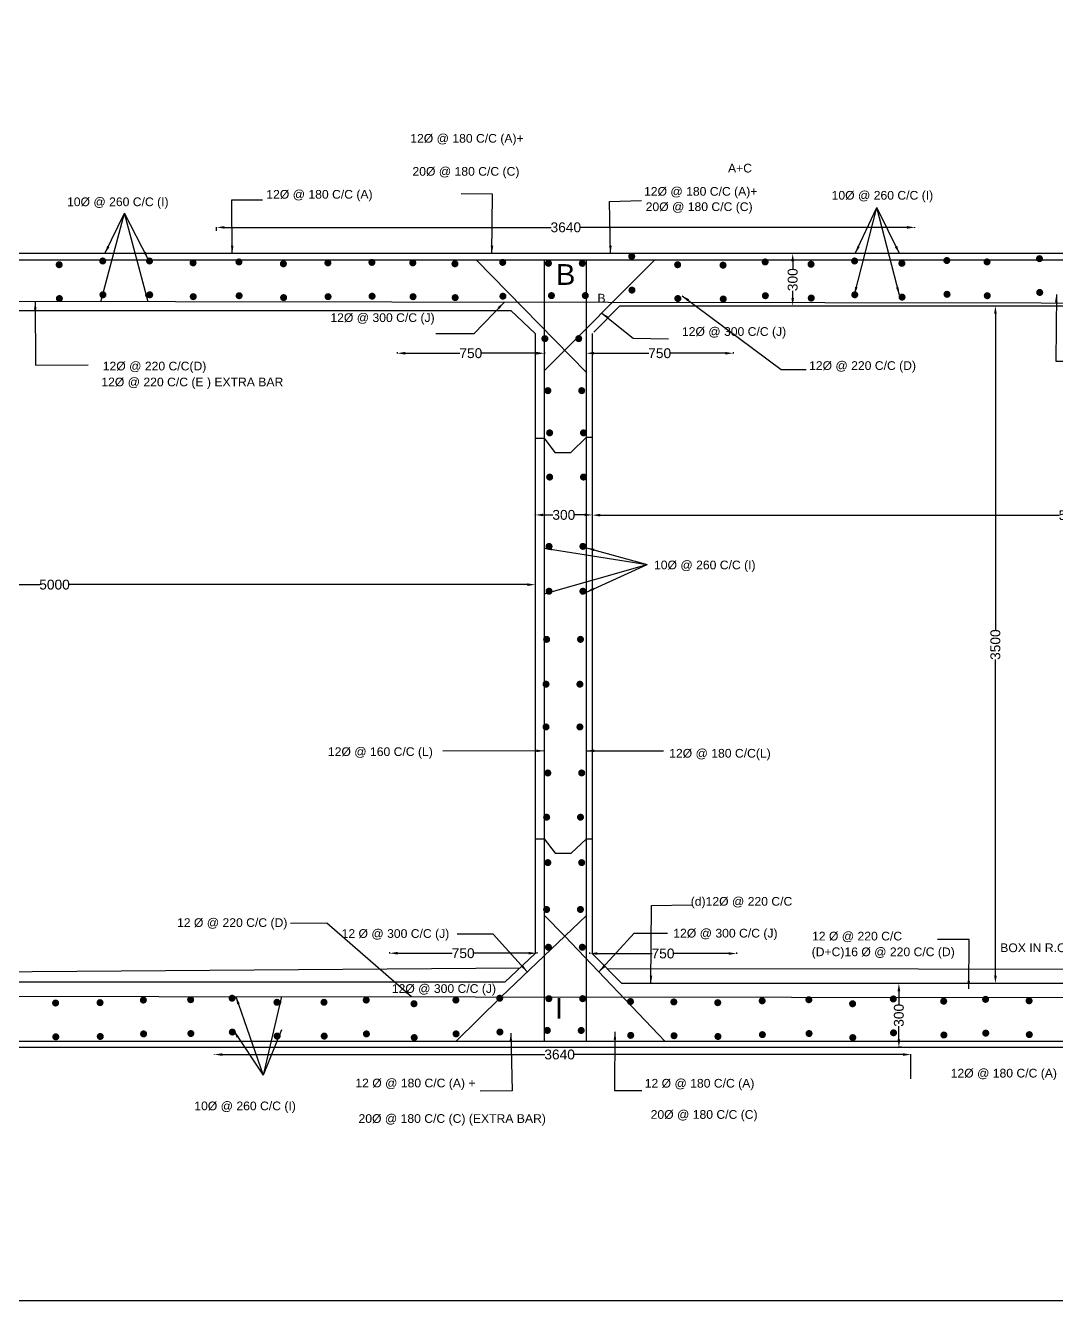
# Model space of a CAD drawing. Header units: metres. Extents: x 5124 to 2275406, y 2311 to 13259777.
# Drawn here: x 2252345 to 2257589, y 13246794 to 13253281 of the extents above; entities that cross this region are included whole.
import ezdxf

# ---------------------------------------------------------------- set-up
doc = ezdxf.new("R2010")
doc.units = ezdxf.units.M
doc.header["$MEASUREMENT"] = 0
doc.layers.add('TEXT', color=7, linetype='Continuous')
doc.styles.get("Standard").update_dxf_attribs({"font": 'arial.ttf'})
doc.dimstyles.new('ISO-25', dxfattribs={"dimtxt": 50, "dimasz": 40, "dimexe": 1.25, "dimexo": 0.625, "dimtad": 0, "dimlfac": 100, "dimtxsty": 'Standard', "dimcen": 0, "dimadec": 0, "dimazin": 0, "dimtfac": 1, "dimtmove": 0, "dimatfit": 3, "dimfxl": 1, "dimarcsym": 0})

# ---------------------------------------------------------------- blocks, each defined once
blk = doc.blocks.new('*D59')
at = {"color": 0, "lineweight": -2, "transparency": 16777216}
for p, q in [((2255197.1, 13251618.9), (2255197.1, 13251612.2)), ((2255237.1, 13251613.5), (2255515.4, 13251613.5)), ((2255904.8, 13251613.5), (2255626.5, 13251613.5)), ((2255944.8, 13251618.9), (2255944.8, 13251612.2))]:
    blk.add_line(p, q, dxfattribs=at)
at = {"color": 0, "transparency": 16777216}
for points in [[(2255237.1, 13251620.2), (2255237.1, 13251606.8), (2255197.1, 13251613.5)], [(2255904.8, 13251620.2), (2255904.8, 13251606.8), (2255944.8, 13251613.5)]]:
    blk.add_solid(points, dxfattribs=at)
at = {"layer": 'Defpoints', "color": 0, "transparency": 16777216}
for p in [(2255197.1, 13251619.5), (2255197.1, 13251613.5), (2255944.8, 13251619.5)]:
    blk.add_point(p, dxfattribs=at)
at = {"color": 0, "transparency": 16777216, "insert": (2255570.9, 13251613.5), "char_height": 50, "attachment_point": 5}
blk.add_mtext('750', dxfattribs=at)
blk = doc.blocks.new('*D60')
at = {"color": 0, "lineweight": -2, "transparency": 16777216}
for p, q in [((2254236.6, 13251618.9), (2254236.6, 13251612.2)), ((2254276.6, 13251613.5), (2254554.9, 13251613.5)), ((2254944.3, 13251613.5), (2254666, 13251613.5)), ((2254984.3, 13251618.9), (2254984.3, 13251612.2))]:
    blk.add_line(p, q, dxfattribs=at)
at = {"color": 0, "transparency": 16777216}
for points in [[(2254276.6, 13251620.2), (2254276.6, 13251606.8), (2254236.6, 13251613.5)], [(2254944.3, 13251620.2), (2254944.3, 13251606.8), (2254984.3, 13251613.5)]]:
    blk.add_solid(points, dxfattribs=at)
at = {"layer": 'Defpoints', "color": 0, "transparency": 16777216}
for p in [(2254236.6, 13251619.5), (2254236.6, 13251613.5), (2254984.3, 13251619.5)]:
    blk.add_point(p, dxfattribs=at)
at = {"color": 0, "transparency": 16777216, "insert": (2254610.4, 13251613.5), "char_height": 50, "attachment_point": 5}
blk.add_mtext('750', dxfattribs=at)
blk = doc.blocks.new('*D63')
at = {"color": 0, "lineweight": -2, "transparency": 16777216}
for p, q in [((2254197.6, 13248565.9), (2254197.6, 13248559.2)), ((2254237.6, 13248560.5), (2254515.9, 13248560.5)), ((2254905.3, 13248560.5), (2254627, 13248560.5)), ((2254945.3, 13248565.9), (2254945.3, 13248559.2))]:
    blk.add_line(p, q, dxfattribs=at)
at = {"color": 0, "transparency": 16777216}
for points in [[(2254237.6, 13248567.2), (2254237.6, 13248553.8), (2254197.6, 13248560.5)], [(2254905.3, 13248567.2), (2254905.3, 13248553.8), (2254945.3, 13248560.5)]]:
    blk.add_solid(points, dxfattribs=at)
at = {"layer": 'Defpoints', "color": 0, "transparency": 16777216}
for p in [(2254197.6, 13248566.5), (2254197.6, 13248560.5), (2254945.3, 13248566.5)]:
    blk.add_point(p, dxfattribs=at)
at = {"color": 0, "transparency": 16777216, "insert": (2254571.4, 13248560.5), "char_height": 50, "attachment_point": 5}
blk.add_mtext('750', dxfattribs=at)
blk = doc.blocks.new('*D64')
at = {"color": 0, "lineweight": -2, "transparency": 16777216}
for p, q in [((2255214.1, 13248564.4), (2255214.1, 13248557.8)), ((2255254.1, 13248559), (2255532.4, 13248559)), ((2255921.8, 13248559), (2255643.5, 13248559)), ((2255961.8, 13248564.4), (2255961.8, 13248557.8))]:
    blk.add_line(p, q, dxfattribs=at)
at = {"color": 0, "transparency": 16777216}
for points in [[(2255254.1, 13248565.7), (2255254.1, 13248552.3), (2255214.1, 13248559)], [(2255921.8, 13248565.7), (2255921.8, 13248552.3), (2255961.8, 13248559)]]:
    blk.add_solid(points, dxfattribs=at)
at = {"layer": 'Defpoints', "color": 0, "transparency": 16777216}
for p in [(2255214.1, 13248565), (2255214.1, 13248559), (2255961.8, 13248565)]:
    blk.add_point(p, dxfattribs=at)
at = {"color": 0, "transparency": 16777216, "insert": (2255587.9, 13248559), "char_height": 50, "attachment_point": 5}
blk.add_mtext('750', dxfattribs=at)
blk = doc.blocks.new('*D70')
at = {"color": 0, "lineweight": -2, "transparency": 16777216}
for p, q in [((2253317.5, 13252236.1), (2253317.5, 13252255.2)), ((2253357.5, 13252254), (2255018.3, 13252254)), ((2256829.5, 13252254), (2255168.7, 13252254)), ((2256869.5, 13252251.6), (2256869.5, 13252255.2))]:
    blk.add_line(p, q, dxfattribs=at)
at = {"color": 0, "transparency": 16777216}
for points in [[(2253357.5, 13252260.7), (2253357.5, 13252247.3), (2253317.5, 13252254)], [(2256829.5, 13252260.7), (2256829.5, 13252247.3), (2256869.5, 13252254)]]:
    blk.add_solid(points, dxfattribs=at)
at = {"layer": 'Defpoints', "color": 0, "transparency": 16777216}
for p in [(2256869.5, 13252254), (2256869.5, 13252251), (2253317.5, 13252235.5)]:
    blk.add_point(p, dxfattribs=at)
at = {"color": 0, "transparency": 16777216, "insert": (2255093.5, 13252254), "char_height": 50, "attachment_point": 5}
blk.add_mtext('3640', dxfattribs=at)
blk = doc.blocks.new('*D79')
at = {"color": 0, "lineweight": -2, "transparency": 16777216}
for p, q in [((2253306.5, 13248044.6), (2253306.5, 13248046.2)), ((2253346.5, 13248045), (2254986.8, 13248045)), ((2256808.5, 13248045), (2255137.2, 13248045)), ((2256848.5, 13247921.6), (2256848.5, 13248046.2))]:
    blk.add_line(p, q, dxfattribs=at)
at = {"color": 0, "transparency": 16777216}
for points in [[(2253346.5, 13248051.7), (2253346.5, 13248038.3), (2253306.5, 13248045)], [(2256808.5, 13248051.7), (2256808.5, 13248038.3), (2256848.5, 13248045)]]:
    blk.add_solid(points, dxfattribs=at)
at = {"layer": 'Defpoints', "color": 0, "transparency": 16777216}
for p in [(2253306.5, 13248044), (2256848.5, 13248045), (2256848.5, 13247921)]:
    blk.add_point(p, dxfattribs=at)
at = {"color": 0, "transparency": 16777216, "insert": (2255062, 13248045), "char_height": 50, "attachment_point": 5}
blk.add_mtext('3640', dxfattribs=at)
blk = doc.blocks.new('*D80')
at = {"color": 0, "lineweight": -2, "transparency": 16777216}
for p, q in [((2256800.9, 13248407.2), (2256786.2, 13248407.2)), ((2256787.5, 13248367.2), (2256787.5, 13248300.3)), ((2256787.5, 13248122), (2256787.5, 13248188.8)), ((2256800.9, 13248082), (2256786.2, 13248082))]:
    blk.add_line(p, q, dxfattribs=at)
at = {"color": 0, "transparency": 16777216}
for points in [[(2256780.8, 13248367.2), (2256794.2, 13248367.2), (2256787.5, 13248407.2)], [(2256780.8, 13248122), (2256794.2, 13248122), (2256787.5, 13248082)]]:
    blk.add_solid(points, dxfattribs=at)
at = {"layer": 'Defpoints', "color": 0, "transparency": 16777216}
for p in [(2256787.5, 13248407.2), (2256801.5, 13248407.2), (2256801.5, 13248082)]:
    blk.add_point(p, dxfattribs=at)
at = {"color": 0, "transparency": 16777216, "insert": (2256787.5, 13248244.6), "char_height": 50, "attachment_point": 5, "rotation": 90}
blk.add_mtext('300', dxfattribs=at)
blk = doc.blocks.new('*D99')
at = {"color": 0, "lineweight": -2, "transparency": 16777216}
for p, q in [((2256246.9, 13252120.7), (2256246.2, 13252120.7)), ((2256247.5, 13252080.7), (2256247.5, 13252043.3)), ((2256247.5, 13251894.4), (2256247.5, 13251931.8)), ((2256246.9, 13251854.4), (2256246.2, 13251854.4))]:
    blk.add_line(p, q, dxfattribs=at)
at = {"color": 0, "transparency": 16777216}
for points in [[(2256240.8, 13252080.7), (2256254.2, 13252080.7), (2256247.5, 13252120.7)], [(2256240.8, 13251894.4), (2256254.2, 13251894.4), (2256247.5, 13251854.4)]]:
    blk.add_solid(points, dxfattribs=at)
at = {"layer": 'Defpoints', "color": 0, "transparency": 16777216}
for p in [(2256247.5, 13252120.7), (2256247.5, 13252120.7), (2256247.5, 13251854.4)]:
    blk.add_point(p, dxfattribs=at)
at = {"color": 0, "transparency": 16777216, "insert": (2256247.5, 13251987.6), "char_height": 50, "attachment_point": 5, "rotation": 90}
blk.add_mtext('300', dxfattribs=at)
blk = doc.blocks.new('*D101')
at = {"color": 0, "lineweight": -2, "transparency": 16777216}
for p, q in [((2255228.6, 13250790.1), (2255228.6, 13250790.8)), ((2255268.6, 13250789.5), (2257602.6, 13250789.5)), ((2260087.1, 13250789.5), (2257753, 13250789.5)), ((2260127.1, 13250790.1), (2260127.1, 13250790.8))]:
    blk.add_line(p, q, dxfattribs=at)
at = {"color": 0, "transparency": 16777216}
for points in [[(2255268.6, 13250796.2), (2255268.6, 13250782.8), (2255228.6, 13250789.5)], [(2260087.1, 13250796.2), (2260087.1, 13250782.8), (2260127.1, 13250789.5)]]:
    blk.add_solid(points, dxfattribs=at)
at = {"layer": 'Defpoints', "color": 0, "transparency": 16777216}
for p in [(2255228.6, 13250789.5), (2255228.6, 13250789.5), (2260127.1, 13250789.5)]:
    blk.add_point(p, dxfattribs=at)
at = {"color": 0, "transparency": 16777216, "insert": (2257677.8, 13250789.5), "char_height": 50, "attachment_point": 5}
blk.add_mtext('5000', dxfattribs=at)
blk = doc.blocks.new('*D102')
at = {"color": 0, "lineweight": -2, "transparency": 16777216}
for p, q in [((2254938.2, 13250790.1), (2254938.2, 13250792)), ((2254978.2, 13250790.8), (2255027.6, 13250790.8)), ((2255188.6, 13250790.8), (2255139.1, 13250790.8)), ((2255228.6, 13250790.1), (2255228.6, 13250792))]:
    blk.add_line(p, q, dxfattribs=at)
at = {"color": 0, "transparency": 16777216}
for points in [[(2254978.2, 13250797.4), (2254978.2, 13250784.1), (2254938.2, 13250790.8)], [(2255188.6, 13250797.4), (2255188.6, 13250784.1), (2255228.6, 13250790.8)]]:
    blk.add_solid(points, dxfattribs=at)
at = {"layer": 'Defpoints', "color": 0, "transparency": 16777216}
for p in [(2254938.2, 13250790.8), (2254938.2, 13250789.5), (2255228.6, 13250789.5)]:
    blk.add_point(p, dxfattribs=at)
at = {"color": 0, "transparency": 16777216, "insert": (2255083.4, 13250790.8), "char_height": 50, "attachment_point": 5}
blk.add_mtext('300', dxfattribs=at)
blk = doc.blocks.new('*D103')
at = {"color": 0, "lineweight": -2, "transparency": 16777216}
for p, q in [((2250047.8, 13250444.8), (2250047.8, 13250434.8)), ((2250087.8, 13250436), (2252417.8, 13250436)), ((2254898.2, 13250436), (2252568.2, 13250436)), ((2254938.2, 13250444.8), (2254938.2, 13250434.8))]:
    blk.add_line(p, q, dxfattribs=at)
at = {"color": 0, "transparency": 16777216}
for points in [[(2250087.8, 13250442.7), (2250087.8, 13250429.3), (2250047.8, 13250436)], [(2254898.2, 13250442.7), (2254898.2, 13250429.3), (2254938.2, 13250436)]]:
    blk.add_solid(points, dxfattribs=at)
at = {"layer": 'Defpoints', "color": 0, "transparency": 16777216}
for p in [(2250047.8, 13250445.4), (2254938.2, 13250445.4), (2254938.2, 13250436)]:
    blk.add_point(p, dxfattribs=at)
at = {"color": 0, "transparency": 16777216, "insert": (2252493, 13250436), "char_height": 50, "attachment_point": 5}
blk.add_mtext('5000', dxfattribs=at)
blk = doc.blocks.new('*D105')
at = {"color": 0, "lineweight": -2, "transparency": 16777216}
for p, q in [((2257278.5, 13251814.4), (2257278.5, 13250206)), ((2257279.1, 13251854.4), (2257279.8, 13251854.4)), ((2257278.5, 13248447.2), (2257278.5, 13250055.6)), ((2257279.1, 13248407.2), (2257279.8, 13248407.2))]:
    blk.add_line(p, q, dxfattribs=at)
at = {"color": 0, "transparency": 16777216}
for points in [[(2257271.9, 13251814.4), (2257285.2, 13251814.4), (2257278.5, 13251854.4)], [(2257271.9, 13248447.2), (2257285.2, 13248447.2), (2257278.5, 13248407.2)]]:
    blk.add_solid(points, dxfattribs=at)
at = {"layer": 'Defpoints', "color": 0, "transparency": 16777216}
for p in [(2257278.5, 13251854.4), (2257278.5, 13251854.4), (2257278.5, 13248407.2)]:
    blk.add_point(p, dxfattribs=at)
at = {"color": 0, "transparency": 16777216, "insert": (2257278.5, 13250130.8), "char_height": 50, "attachment_point": 5, "rotation": 90}
blk.add_mtext('3500', dxfattribs=at)

msp = doc.modelspace()

# ---------------------------------------------------------------- hatches: boundary and pattern name
h = msp.add_hatch(color=256)
edge = h.paths.add_edge_path()
edge.add_arc((2255428.86814, 13252106.77159), 18.02776, 0, 360)
h = msp.add_hatch(color=256)
edge = h.paths.add_edge_path()
edge.add_arc((2252516.70069, 13252063.89603), 18.02776, 0, 360)
h = msp.add_hatch(color=256)
edge = h.paths.add_edge_path()
edge.add_arc((2252738.13415, 13252082.91757), 18.02776, 0, 360)
h = msp.add_hatch(color=256)
edge = h.paths.add_edge_path()
edge.add_arc((2252976.23514, 13252082.91757), 18.02776, 0, 360)
h = msp.add_hatch(color=256)
edge = h.paths.add_edge_path()
edge.add_arc((2253197.6686, 13252073.40728), 18.02776, 0, 360)
h = msp.add_hatch(color=256)
edge = h.paths.add_edge_path()
edge.add_arc((2253431.00592, 13252078.16242), 18.02776, 0, 360)
h = msp.add_hatch(color=256)
edge = h.paths.add_edge_path()
edge.add_arc((2253657.20305, 13252068.65117), 18.02776, 0, 360)
h = msp.add_hatch(color=256)
edge = h.paths.add_edge_path()
edge.add_arc((2253883.39752, 13252073.40728), 18.02776, 0, 360)
h = msp.add_hatch(color=256)
edge = h.paths.add_edge_path()
edge.add_arc((2254107.21282, 13252075.78437), 18.02776, 0, 360)
h = msp.add_hatch(color=256)
edge = h.paths.add_edge_path()
edge.add_arc((2254315.35548, 13252073.40728), 18.02776, 0, 360)
h = msp.add_hatch(color=256)
edge = h.paths.add_edge_path()
edge.add_arc((2254529.6461, 13252068.65117), 18.02776, 0, 360)
h = msp.add_hatch(color=256)
edge = h.paths.add_edge_path()
edge.add_arc((2254772.50809, 13252075.78437), 18.02776, 0, 360)
h = msp.add_hatch(color=256)
edge = h.paths.add_edge_path()
edge.add_arc((2255005.23606, 13252071.00631), 18.02776, 0, 360)
h = msp.add_hatch(color=256)
edge = h.paths.add_edge_path()
edge.add_arc((2255177.37644, 13252071.00631), 18.02776, 0, 360)
h = msp.add_hatch(color=256)
edge = h.paths.add_edge_path()
edge.add_arc((2255662.20812, 13252063.97239), 18.02776, 0, 360)
h = msp.add_hatch(color=256)
edge = h.paths.add_edge_path()
edge.add_arc((2255893.16359, 13252061.59434), 18.02776, 0, 360)
h = msp.add_hatch(color=256)
edge = h.paths.add_edge_path()
edge.add_arc((2256107.45421, 13252078.23879), 18.02776, 0, 360)
h = msp.add_hatch(color=256)
edge = h.paths.add_edge_path()
edge.add_arc((2256340.79419, 13252066.34948), 18.02776, 0, 360)
h = msp.add_hatch(color=256)
edge = h.paths.add_edge_path()
edge.add_arc((2256562.22766, 13252082.99394), 18.02776, 0, 360)
h = msp.add_hatch(color=256)
edge = h.paths.add_edge_path()
edge.add_arc((2256802.70781, 13252071.10559), 18.02776, 0, 360)
h = msp.add_hatch(color=256)
edge = h.paths.add_edge_path()
edge.add_arc((2257031.28412, 13252085.37199), 18.02776, 0, 360)
h = msp.add_hatch(color=256)
edge = h.paths.add_edge_path()
edge.add_arc((2257236.05273, 13252078.23879), 18.02776, 0, 360)
h = msp.add_hatch(color=256)
edge = h.paths.add_edge_path()
edge.add_arc((2257502.72508, 13252094.88324), 18.02776, 0, 360)
h = msp.add_hatch(color=256)
edge = h.paths.add_edge_path()
edge.add_arc((2252739.18504, 13251910.89814), 18.02776, 0, 360)
h = msp.add_hatch(color=256)
edge = h.paths.add_edge_path()
edge.add_arc((2252977.28603, 13251910.89814), 18.02776, 0, 360)
h = msp.add_hatch(color=256)
edge = h.paths.add_edge_path()
edge.add_arc((2253432.0568, 13251906.143), 18.02776, 0, 360)
h = msp.add_hatch(color=256)
edge = h.paths.add_edge_path()
edge.add_arc((2254108.26371, 13251903.76494), 18.02776, 0, 360)
h = msp.add_hatch(color=256)
edge = h.paths.add_edge_path()
edge.add_arc((2254773.55898, 13251903.76494), 18.02776, 0, 360)
h = msp.add_hatch(color=256)
edge = h.paths.add_edge_path()
edge.add_arc((2255020.46328, 13251906.76776), 18.02776, 0, 360)
h = msp.add_hatch(color=256)
edge = h.paths.add_edge_path()
edge.add_arc((2255192.60366, 13251906.76776), 18.02776, 0, 360)
h = msp.add_hatch(color=256)
edge = h.paths.add_edge_path()
edge.add_arc((2255429.91902, 13251934.75216), 18.02776, 0, 360)
h = msp.add_hatch(color=256)
edge = h.paths.add_edge_path()
edge.add_arc((2256108.5051, 13251906.21937), 18.02776, 0, 360)
h = msp.add_hatch(color=256)
edge = h.paths.add_edge_path()
edge.add_arc((2256563.27854, 13251910.97451), 18.02776, 0, 360)
h = msp.add_hatch(color=256)
edge = h.paths.add_edge_path()
edge.add_arc((2257032.33501, 13251913.35257), 18.02776, 0, 360)
h = msp.add_hatch(color=256)
edge = h.paths.add_edge_path()
edge.add_arc((2257237.10361, 13251906.21937), 18.02776, 0, 360)
h = msp.add_hatch(color=256)
edge = h.paths.add_edge_path()
edge.add_arc((2257503.77597, 13251922.86382), 18.02776, 0, 360)
h = msp.add_hatch(color=256)
edge = h.paths.add_edge_path()
edge.add_arc((2252517.75158, 13251891.8766), 18.02776, 0, 360)
h = msp.add_hatch(color=256)
edge = h.paths.add_edge_path()
edge.add_arc((2253198.71949, 13251901.38785), 18.02776, 0, 360)
h = msp.add_hatch(color=256)
edge = h.paths.add_edge_path()
edge.add_arc((2253658.25394, 13251896.63174), 18.02776, 0, 360)
h = msp.add_hatch(color=256)
edge = h.paths.add_edge_path()
edge.add_arc((2253884.44841, 13251901.38785), 18.02776, 0, 360)
h = msp.add_hatch(color=256)
edge = h.paths.add_edge_path()
edge.add_arc((2254316.40637, 13251901.38785), 18.02776, 0, 360)
h = msp.add_hatch(color=256)
edge = h.paths.add_edge_path()
edge.add_arc((2254530.69699, 13251896.63174), 18.02776, 0, 360)
h = msp.add_hatch(color=256)
edge = h.paths.add_edge_path()
edge.add_arc((2255663.259, 13251891.95297), 18.02776, 0, 360)
h = msp.add_hatch(color=256)
edge = h.paths.add_edge_path()
edge.add_arc((2255894.21448, 13251889.57491), 18.02776, 0, 360)
h = msp.add_hatch(color=256)
edge = h.paths.add_edge_path()
edge.add_arc((2256341.84508, 13251894.33006), 18.02776, 0, 360)
h = msp.add_hatch(color=256)
edge = h.paths.add_edge_path()
edge.add_arc((2256803.7587, 13251899.08617), 18.02776, 0, 360)
h = msp.add_hatch(color=256)
edge = h.paths.add_edge_path()
edge.add_arc((2254986.96287, 13251687.78272), 18.02776, 0, 360)
h = msp.add_hatch(color=256)
edge = h.paths.add_edge_path()
edge.add_arc((2255159.10325, 13251687.78272), 18.02776, 0, 360)
h = msp.add_hatch(color=256)
edge = h.paths.add_edge_path()
edge.add_arc((2255002.19009, 13251423.17574), 18.02776, 0, 360)
h = msp.add_hatch(color=256)
edge = h.paths.add_edge_path()
edge.add_arc((2255174.33047, 13251423.17574), 18.02776, 0, 360)
h = msp.add_hatch(color=256)
edge = h.paths.add_edge_path()
edge.add_arc((2255011.26934, 13251208.49536), 18.02776, 0, 360)
h = msp.add_hatch(color=256)
edge = h.paths.add_edge_path()
edge.add_arc((2255183.40972, 13251208.49536), 18.02776, 0, 360)
h = msp.add_hatch(color=256)
edge = h.paths.add_edge_path()
edge.add_arc((2255011.26934, 13250983.42791), 18.02776, 0, 360)
h = msp.add_hatch(color=256)
edge = h.paths.add_edge_path()
edge.add_arc((2255183.40972, 13250983.42791), 18.02776, 0, 360)
h = msp.add_hatch(color=256)
edge = h.paths.add_edge_path()
edge.add_arc((2255008.22603, 13250630.61829), 18.02776, 0, 360)
h = msp.add_hatch(color=256)
edge = h.paths.add_edge_path()
edge.add_arc((2255180.36641, 13250630.61829), 18.02776, 0, 360)
h = msp.add_hatch(color=256)
edge = h.paths.add_edge_path()
edge.add_arc((2255008.22603, 13250402.50963), 18.02776, 0, 360)
h = msp.add_hatch(color=256)
edge = h.paths.add_edge_path()
edge.add_arc((2255180.36641, 13250402.50963), 18.02776, 0, 360)
h = msp.add_hatch(color=256)
edge = h.paths.add_edge_path()
edge.add_arc((2254996.01812, 13250157.64341), 18.02776, 0, 360)
h = msp.add_hatch(color=256)
edge = h.paths.add_edge_path()
edge.add_arc((2255168.15849, 13250157.64341), 18.02776, 0, 360)
h = msp.add_hatch(color=256)
edge = h.paths.add_edge_path()
edge.add_arc((2254992.97214, 13249929.53378), 18.02776, 0, 360)
h = msp.add_hatch(color=256)
edge = h.paths.add_edge_path()
edge.add_arc((2255165.11252, 13249929.53378), 18.02776, 0, 360)
h = msp.add_hatch(color=256)
edge = h.paths.add_edge_path()
edge.add_arc((2254992.97214, 13249712.02197), 18.02776, 0, 360)
h = msp.add_hatch(color=256)
edge = h.paths.add_edge_path()
edge.add_arc((2255165.11252, 13249712.02197), 18.02776, 0, 360)
h = msp.add_hatch(color=256)
edge = h.paths.add_edge_path()
edge.add_arc((2255002.1074, 13249477.82897), 18.02776, 0, 360)
h = msp.add_hatch(color=256)
edge = h.paths.add_edge_path()
edge.add_arc((2255174.24778, 13249477.82897), 18.02776, 0, 360)
h = msp.add_hatch(color=256)
edge = h.paths.add_edge_path()
edge.add_arc((2254996.01812, 13249252.76151), 18.02776, 0, 360)
h = msp.add_hatch(color=256)
edge = h.paths.add_edge_path()
edge.add_arc((2255168.15849, 13249252.76151), 18.02776, 0, 360)
h = msp.add_hatch(color=256)
edge = h.paths.add_edge_path()
edge.add_arc((2255002.1074, 13249021.61068), 18.02776, 0, 360)
h = msp.add_hatch(color=256)
edge = h.paths.add_edge_path()
edge.add_arc((2255174.24778, 13249021.61068), 18.02776, 0, 360)
h = msp.add_hatch(color=256)
edge = h.paths.add_edge_path()
edge.add_arc((2254995.76473, 13248783.16812), 18.02776, 0, 360)
h = msp.add_hatch(color=256)
edge = h.paths.add_edge_path()
edge.add_arc((2255167.90511, 13248783.16812), 18.02776, 0, 360)
h = msp.add_hatch(color=256)
edge = h.paths.add_edge_path()
edge.add_arc((2255005.29208, 13248591.00773), 18.02776, 0, 360)
h = msp.add_hatch(color=256)
edge = h.paths.add_edge_path()
edge.add_arc((2255177.43245, 13248591.00773), 18.02776, 0, 360)
h = msp.add_hatch(color=256)
edge = h.paths.add_edge_path()
edge.add_arc((2252498.41149, 13248307.15562), 18.02776, 0, 360)
h = msp.add_hatch(color=256)
edge = h.paths.add_edge_path()
edge.add_arc((2252724.49927, 13248309.0368), 18.02776, 0, 360)
h = msp.add_hatch(color=256)
edge = h.paths.add_edge_path()
edge.add_arc((2252944.93252, 13248322.20697), 18.02776, 0, 360)
h = msp.add_hatch(color=256)
edge = h.paths.add_edge_path()
edge.add_arc((2253185.34867, 13248324.08525), 18.02776, 0, 360)
h = msp.add_hatch(color=256)
edge = h.paths.add_edge_path()
edge.add_arc((2253396.36126, 13248331.61092), 18.02776, 0, 360)
h = msp.add_hatch(color=256)
edge = h.paths.add_edge_path()
edge.add_arc((2253624.33211, 13248310.91508), 18.02776, 0, 360)
h = msp.add_hatch(color=256)
edge = h.paths.add_edge_path()
edge.add_arc((2253863.60667, 13248310.91508), 18.02776, 0, 360)
h = msp.add_hatch(color=256)
edge = h.paths.add_edge_path()
edge.add_arc((2254078.38806, 13248322.20407), 18.02776, 0, 360)
h = msp.add_hatch(color=256)
edge = h.paths.add_edge_path()
edge.add_arc((2254321.43143, 13248303.3894), 18.02776, 0, 360)
h = msp.add_hatch(color=256)
edge = h.paths.add_edge_path()
edge.add_arc((2254534.32975, 13248322.20407), 18.02776, 0, 360)
h = msp.add_hatch(color=256)
edge = h.paths.add_edge_path()
edge.add_arc((2254757.40356, 13248331.64766), 18.02776, 0, 360)
h = msp.add_hatch(color=256)
edge = h.paths.add_edge_path()
edge.add_arc((2255007.18848, 13248329.34819), 18.02776, 0, 360)
h = msp.add_hatch(color=256)
edge = h.paths.add_edge_path()
edge.add_arc((2255179.32886, 13248329.34819), 18.02776, 0, 360)
h = msp.add_hatch(color=256)
edge = h.paths.add_edge_path()
edge.add_arc((2255422.47478, 13248314.71416), 18.02776, 0, 360)
h = msp.add_hatch(color=256)
edge = h.paths.add_edge_path()
edge.add_arc((2255642.90804, 13248312.83202), 18.02776, 0, 360)
h = msp.add_hatch(color=256)
edge = h.paths.add_edge_path()
edge.add_arc((2255866.2219, 13248308.96043), 18.02776, 0, 360)
h = msp.add_hatch(color=256)
edge = h.paths.add_edge_path()
edge.add_arc((2256092.30701, 13248318.36825), 18.02776, 0, 360)
h = msp.add_hatch(color=256)
edge = h.paths.add_edge_path()
edge.add_arc((2256329.69851, 13248324.01275), 18.02776, 0, 360)
h = msp.add_hatch(color=256)
edge = h.paths.add_edge_path()
edge.add_arc((2256552.0175, 13248303.31593), 18.02776, 0, 360)
h = msp.add_hatch(color=256)
edge = h.paths.add_edge_path()
edge.add_arc((2256759.2613, 13248327.7751), 18.02776, 0, 360)
h = msp.add_hatch(color=256)
edge = h.paths.add_edge_path()
edge.add_arc((2257015.49411, 13248316.4861), 18.02776, 0, 360)
h = msp.add_hatch(color=256)
edge = h.paths.add_edge_path()
edge.add_arc((2257228.38977, 13248325.89392), 18.02776, 0, 360)
h = msp.add_hatch(color=256)
edge = h.paths.add_edge_path()
edge.add_arc((2257449.87925, 13248318.45718), 18.02776, 0, 360)
h = msp.add_hatch(color=256)
edge = h.paths.add_edge_path()
edge.add_arc((2252945.98341, 13248150.18755), 18.02776, 0, 360)
h = msp.add_hatch(color=256)
edge = h.paths.add_edge_path()
edge.add_arc((2253186.39955, 13248152.06582), 18.02776, 0, 360)
h = msp.add_hatch(color=256)
edge = h.paths.add_edge_path()
edge.add_arc((2253397.41215, 13248159.5915), 18.02776, 0, 360)
h = msp.add_hatch(color=256)
edge = h.paths.add_edge_path()
edge.add_arc((2254079.43895, 13248150.18465), 18.02776, 0, 360)
h = msp.add_hatch(color=256)
edge = h.paths.add_edge_path()
edge.add_arc((2254535.38064, 13248150.18465), 18.02776, 0, 360)
h = msp.add_hatch(color=256)
edge = h.paths.add_edge_path()
edge.add_arc((2254758.45445, 13248159.62823), 18.02776, 0, 360)
h = msp.add_hatch(color=256)
edge = h.paths.add_edge_path()
edge.add_arc((2254999.5682, 13248167.62884), 18.02776, 0, 360)
h = msp.add_hatch(color=256)
edge = h.paths.add_edge_path()
edge.add_arc((2255171.70858, 13248167.62884), 18.02776, 0, 360)
h = msp.add_hatch(color=256)
edge = h.paths.add_edge_path()
edge.add_arc((2255423.52567, 13248142.69474), 18.02776, 0, 360)
h = msp.add_hatch(color=256)
edge = h.paths.add_edge_path()
edge.add_arc((2255643.95893, 13248140.81259), 18.02776, 0, 360)
h = msp.add_hatch(color=256)
edge = h.paths.add_edge_path()
edge.add_arc((2256093.3579, 13248146.34882), 18.02776, 0, 360)
h = msp.add_hatch(color=256)
edge = h.paths.add_edge_path()
edge.add_arc((2256330.7494, 13248151.99332), 18.02776, 0, 360)
h = msp.add_hatch(color=256)
edge = h.paths.add_edge_path()
edge.add_arc((2256760.31218, 13248155.75568), 18.02776, 0, 360)
h = msp.add_hatch(color=256)
edge = h.paths.add_edge_path()
edge.add_arc((2257016.545, 13248144.46668), 18.02776, 0, 360)
h = msp.add_hatch(color=256)
edge = h.paths.add_edge_path()
edge.add_arc((2257229.44066, 13248153.8745), 18.02776, 0, 360)
h = msp.add_hatch(color=256)
edge = h.paths.add_edge_path()
edge.add_arc((2257450.93014, 13248146.43776), 18.02776, 0, 360)
h = msp.add_hatch(color=256)
edge = h.paths.add_edge_path()
edge.add_arc((2252499.46238, 13248135.1362), 18.02776, 0, 360)
h = msp.add_hatch(color=256)
edge = h.paths.add_edge_path()
edge.add_arc((2252725.55016, 13248137.01737), 18.02776, 0, 360)
h = msp.add_hatch(color=256)
edge = h.paths.add_edge_path()
edge.add_arc((2253625.38299, 13248138.89565), 18.02776, 0, 360)
h = msp.add_hatch(color=256)
edge = h.paths.add_edge_path()
edge.add_arc((2253864.65756, 13248138.89565), 18.02776, 0, 360)
h = msp.add_hatch(color=256)
edge = h.paths.add_edge_path()
edge.add_arc((2254322.48232, 13248131.36998), 18.02776, 0, 360)
h = msp.add_hatch(color=256)
edge = h.paths.add_edge_path()
edge.add_arc((2255867.27279, 13248136.94101), 18.02776, 0, 360)
h = msp.add_hatch(color=256)
edge = h.paths.add_edge_path()
edge.add_arc((2256553.06839, 13248131.29651), 18.02776, 0, 360)

# ---------------------------------------------------------------- linework, layer by layer
for points in [[(2249759.9555, 13252120.68356), (2249759.9555, 13248081.99855), (2270754.88643, 13248081.99855), (2270766.52494, 13248081.99855), (2270766.52494, 13252120.68356)], [(2270766.52494, 13252120.68356), (2249759.9555, 13252120.68356)], [(2249798.96605, 13252088.93668), (2270722.19804, 13252088.93668), (2270722.19804, 13248111.62801), (2249804.67754, 13248111.62801), (2249804.67754, 13252088.93668)], [(2255198.55035, 13251514.70823), (2254638.35744, 13252088.93668)], [(2254983.70496, 13252088.93668), (2254983.70496, 13248111.62801)], [(2254983.70496, 13251523.70003), (2255546.9871, 13252088.93668)], [(2255198.55035, 13248111.62801), (2255198.55035, 13252088.93668)], [(2270722.19804, 13251848.37681), (2249804.67754, 13251880.03668)], [(2250049.44538, 13251688.07608), (2250191.98116, 13251831.58244), (2254814.26412, 13251831.58244), (2254938.15673, 13251714.29735), (2254938.15673, 13248559.88414), (2254782.94073, 13248412.9986), (2250178.43882, 13248412.9986), (2250162.09462, 13248412.9986), (2250045.24259, 13248523.84439), (2250049.44538, 13251688.07608)], [(2255235.29785, 13251721.53431), (2255367.52421, 13251854.43903), (2259987.58005, 13251854.43903), (2260127.06252, 13251714.90648), (2260127.06252, 13248547.16508), (2259977.16287, 13248407.15393), (2255377.68994, 13248407.15393), (2255228.61649, 13248557.59268), (2255228.61649, 13251714.81867)], [(2254938.15673, 13251181.98364), (2254983.70496, 13251181.98364), (2255038.48497, 13251108.7426), (2255118.94871, 13251108.7426), (2255198.55035, 13251186.49274), (2255228.61649, 13251186.49274)], [(2254938.15673, 13249141.97317), (2254983.70496, 13249141.97317), (2255038.84418, 13249069.27005), (2255121.42728, 13249069.27005), (2255198.55035, 13249143.48147), (2255228.61649, 13249143.48147)], [(2254764.3713, 13248338.97527), (2255198.55035, 13248752.45385)], [(2255088.31106, 13248647.47047), (2254983.70496, 13248753.44005)], [(2255598.60603, 13248111.62801), (2255088.31106, 13248647.47047)], [(2250122.6381, 13248450.42704), (2254860.54873, 13248486.44137)], [(2255303.15321, 13248482.3733), (2260052.11269, 13248477.1595)], [(2249804.67754, 13248344.50133), (2270722.19804, 13248321.19515)], [(2254533.86233, 13248111.62801), (2254764.3713, 13248338.97527)]]:
    msp.add_lwpolyline(points)
at = {"layer": 'TEXT'}
msp.add_lwpolyline([(2275406.27364, 13259768.93491), (2248743.70021, 13259768.93491), (2248743.70021, 13246793.52053), (2275406.27364, 13246793.52053)], close=True, dxfattribs=at)

# ---------------------------------------------------------------- texts
for s, height, p in [('12Ø @ 180 C/C (A)+', 44.2751593, (2254302.37108, 13252684.88999)), ('A+C', 44.275159, (2255918.46807, 13252533.26644)), ('20Ø @ 180 C/C (C)', 44.2751593, (2254313.59408, 13252516.77621)), ('12Ø @ 180 C/C (A)', 44.2751593, (2253570.22003, 13252400.09095)), ('12Ø @ 180 C/C (A)+', 44.2751593, (2255491.40958, 13252415.0998)), ('10Ø @ 260 C/C (I)', 44.2751593, (2256445.46218, 13252395.11863)), ('10Ø @ 260 C/C (I)', 44.2751593, (2252556.69059, 13252361.91059)), ('20Ø @ 180 C/C (C)', 44.2751593, (2255499.72122, 13252337.07708)), ('B', 105.25299, (2255044.04451, 13251961.58457)), ('B', 44.27516, (2255254.45435, 13251871.64923)), ('12Ø @ 300 C/C (J)', 44.2751593, (2253896.12478, 13251772.54738)), ('12Ø @ 300 C/C (J)', 44.2751593, (2255684.12078, 13251701.8775)), ('12Ø @ 220 C/C(D) ', 44.2751593, (2252738.40286, 13251526.21493)), ('12Ø @ 220 C/C (D)', 44.2751593, (2256330.7442, 13251528.59121)), ('12Ø @ 220 C/C (E ) EXTRA BAR ', 44.2751593, (2252731.15227, 13251445.11924)), ('10Ø @ 260 C/C (I)', 44.2751593, (2255542.17306, 13250514.10075)), (' 12Ø @ 160 C/C (L)', 44.2751593, (2253866.30652, 13249564.06043)), ('12Ø @ 180 C/C(L)', 44.2751593, (2255619.24714, 13249555.84688)), ('(d)12Ø @ 220 C/C  ', 44.2751593, (2255728.91948, 13248802.46195)), ('12 Ø @ 220 C/C (D) ', 44.2751593, (2253116.22632, 13248694.21667)), ('12 Ø @ 300 C/C (J) ', 44.2751593, (2253953.27521, 13248638.62044)), ('12Ø @ 300 C/C (J)', 44.2751593, (2255640.2297, 13248640.52602)), ('12 Ø @ 220 C/C', 44.2751593, (2256345.92487, 13248625.60687)), ('(D+C)16 Ø @ 220 C/C (D) ', 44.2751593, (2256343.96712, 13248545.49928)), ('BOX IN R.C.C M 30', 44.2751593, (2257302.9938, 13248566.2628)), ('12Ø @ 300 C/C (J)', 44.2751593, (2254208.46414, 13248358.6909)), ('I', 105.25299, (2255038.61081, 13248227.43668)), ('12Ø @ 180 C/C (A)', 44.2751593, (2257051.00351, 13247928.17318)), ('12 Ø @ 180 C/C (A) +', 44.2751593, (2254023.13638, 13247877.99315)), ('12 Ø @ 180 C/C (A)', 44.2751593, (2255494.89337, 13247876.77043)), ('10Ø @ 260 C/C (I)', 44.2751593, (2253203.94011, 13247761.53009)), ('20Ø @ 180 C/C (C) (EXTRA BAR)', 44.2751593, (2254039.23547, 13247697.2569)), ('20Ø @ 180 C/C (C)', 44.2751593, (2255525.00632, 13247717.94552))]:
    msp.add_text(s, height=height, dxfattribs=at).set_placement(p)

# ---------------------------------------------------------------- dimensions: what is measured, and where the dimension line sits
for base, p1, p2, text, picture, middle in [((2256869.5, 13252254), (2253317.5, 13252235.5), (2256869.5, 13252251), '3640', '*D70', (2255093.5, 13252254)), ((2254236.55611, 13251613.5), (2254984.30303, 13251619.5), (2254236.55611, 13251619.5), '750', '*D60', (2254610.42957, 13251613.5)), ((2255197.05611, 13251613.5), (2255944.80303, 13251619.5), (2255197.05611, 13251619.5), '750', '*D59', (2255570.92957, 13251613.5)), ((2254938.15673, 13250790.75), (2255228.61649, 13250789.5), (2254938.15673, 13250789.5), '300', '*D102', (2255083.38661, 13250790.75)), ((2255228.61649, 13250789.5), (2260127.06252, 13250789.5), (2255228.61649, 13250789.5), '5000', '*D101', (2257677.8395, 13250789.5)), ((2254938.15673, 13250436), (2250047.79487, 13250445.42752), (2254938.15673, 13250445.42752), '5000', '*D103', (2252492.9758, 13250436)), ((2254197.55611, 13248560.5), (2254945.30303, 13248566.5), (2254197.55611, 13248566.5), '750', '*D63', (2254571.42957, 13248560.5)), ((2255214.05611, 13248559), (2255961.80303, 13248565), (2255214.05611, 13248565), '750', '*D64', (2255587.92957, 13248559))]:
    dim = msp.add_linear_dim(base=base, p1=p1, p2=p2, text=text, dimstyle='ISO-25')
    dim.commit()
    dim.dimension.update_dxf_attribs({"geometry": picture, "text_midpoint": middle})
for base, p1, p2, text, picture, middle in [((2256247.5, 13252120.68356), (2256247.5, 13251854.43903), (2256247.5, 13252120.68356), '300', '*D99', (2256247.5, 13251987.5613)), ((2257278.52162, 13251854.43903), (2257278.5, 13248407.15393), (2257278.5, 13251854.43903), '3500', '*D105', (2257278.52162, 13250130.79648)), ((2256787.5, 13248407.15393), (2256801.5, 13248081.99855), (2256801.5, 13248407.15393), '300', '*D80', (2256787.5, 13248244.57624))]:
    dim = msp.add_linear_dim(base=base, p1=p1, p2=p2, angle=90, text=text, dimstyle='ISO-25')
    dim.commit()
    dim.dimension.update_dxf_attribs({"geometry": picture, "text_midpoint": middle})
dim = msp.add_linear_dim(base=(2256848.5, 13248045), p1=(2253306.5, 13248044), p2=(2256848.5, 13247921), text='3640', dimstyle='ISO-25')
dim.commit()
dim.dimension.update_dxf_attribs({"geometry": '*D79', "text_midpoint": (2255062, 13248045), "dimtype": 160})

# ---------------------------------------------------------------- leaders
for points in [[(2253397, 13252120.68356), (2253395.5, 13252393.5), (2253550, 13252393.5)], [(2254717.5, 13252120.68356), (2254721, 13252423.5), (2254561, 13252424.5)], [(2255321, 13252120.68356), (2255315.5, 13252386.5), (2255478.5, 13252390.5)], [(2252728.99638, 13251875.61055), (2252848.5, 13252326.5)], [(2252749.5, 13252120.68356), (2252848.5, 13252326.5)], [(2252968.49886, 13251875.24805), (2252848.5, 13252326.5)], [(2252969.5, 13252092), (2252848.5, 13252326.5)], [(2256561, 13251911), (2256675, 13252355)], [(2256565.5, 13252120.68356), (2256675, 13252355)], [(2256790, 13251909.5), (2256675, 13252355)], [(2256790.5, 13252120.68356), (2256675, 13252355)], [(2252394.9752, 13251876.11611), (2252396, 13251552.5), (2252664.5, 13251554.5)], [(2254779.50304, 13251872.50699), (2254625, 13251712), (2254432, 13251712.5)], [(2255685, 13251906.5), (2256188.5, 13251531), (2256315.5, 13251531)], [(2257588.5, 13251913), (2257586.5, 13251573), (2257859, 13251573)], [(2255277.23065, 13251818.24421), (2255436, 13251689.5), (2255616, 13251687.5)], [(2255198.55035, 13250623.5), (2255507.5, 13250538.5)], [(2254983.70496, 13250622.5), (2255507.5, 13250538.5)], [(2254983.70496, 13250389.5), (2255507.5, 13250538.5)], [(2255198.55035, 13250398.5), (2255507.5, 13250538.5)], [(2254983.70496, 13249590.5), (2254467.5, 13249589)], [(2255198.55035, 13249590.5), (2255590, 13249590.5)], [(2255526.5, 13248407.15393), (2255529.5, 13248803.5), (2255734.5, 13248806)], [(2254308.9972, 13248339.48264), (2253878, 13248713.5), (2253693, 13248711.5)], [(2254897.79617, 13248466.03881), (2254724.5, 13248657), (2254541, 13248657)], [(2255261.97149, 13248465.11588), (2255441.5, 13248662), (2255610.5, 13248662)], [(2257142.5, 13248379.5), (2257144.5, 13248631), (2256983.5, 13248630)], [(2253414.99496, 13248340.47874), (2253554, 13247940.5)], [(2253647.99467, 13248340.21913), (2253554, 13247940.5)], [(2253403, 13248167.5), (2253554, 13247940.5)], [(2253648, 13248171), (2253554, 13247940.5)], [(2255343.5, 13248160), (2255341.5, 13247862), (2255481, 13247862.5)], [(2254813.5, 13248153.5), (2254820.5, 13247860.5), (2254657.5, 13247859)]]:
    msp.add_leader(points, dimstyle='ISO-25', override={"dimgap": 0.625, "dimtad": 0})

doc.saveas('drawing.dxf')
